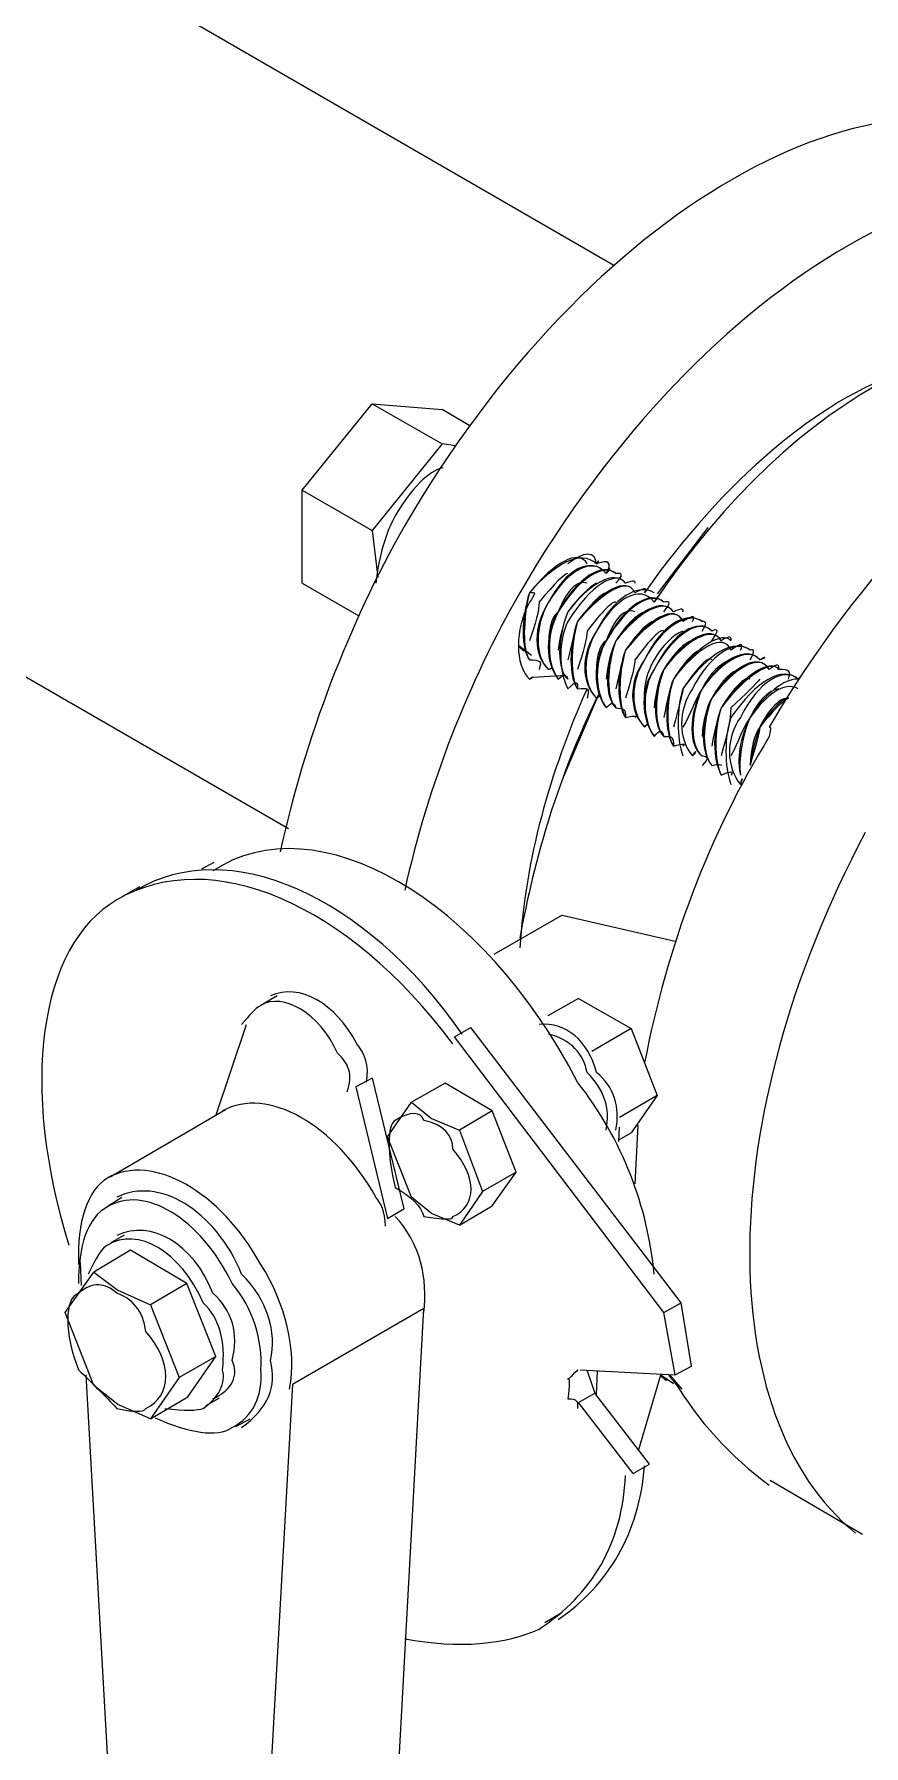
# Model space of a CAD drawing. Header units: inches. Extents: x 0.3 to 33.8, y 15.5 to 37.1.
# Drawn here: x 10.444 to 10.89, y 25.432 to 26.353 of the extents above; entities that cross this region are included whole.
import ezdxf

# ---------------------------------------------------------------- set-up
doc = ezdxf.new("R2010")
doc.units = ezdxf.units.IN
doc.header["$MEASUREMENT"] = 0

# ---------------------------------------------------------------- blocks, each defined once
blk = doc.blocks.new('60298_1')
at = {"transparency": 33554687}
for points in [[(10.75575, 26.22888), (10.08803, 26.61463)], [(10.58068, 25.92575), (9.85306, 26.34559)], [(10.58791, 26.10804), (10.62561, 26.15452)], [(10.62561, 26.15452), (10.66331, 26.13283)], [(10.62561, 26.15452), (10.66331, 26.15142)], [(10.67828, 26.14264), (10.66331, 26.15142)], [(10.66331, 26.13283), (10.62561, 26.08635)], [(10.67054, 26.13179), (10.66331, 26.13283)], [(10.58791, 26.10804), (10.62561, 26.08635)], [(10.58791, 26.05795), (10.58791, 26.10804)], [(10.62561, 26.08635), (10.62871, 26.06105)], [(10.80635, 26.0879), (10.77898, 26.05227)], [(10.74232, 26.07292), (10.74232, 26.07292)], [(10.74542, 26.07137), (10.74542, 26.07137)], [(10.75161, 26.06776), (10.75161, 26.06776)], [(10.58791, 26.05795), (10.61838, 26.04039)], [(10.75833, 26.06415), (10.75833, 26.06415)], [(10.76453, 26.06053), (10.76453, 26.06053)], [(10.77124, 26.0564), (10.77124, 26.0564)], [(10.77743, 26.05278), (10.77743, 26.05278)], [(10.78415, 26.04917), (10.78415, 26.04917)], [(10.70824, 26.04194), (10.70772, 26.03316)], [(10.79035, 26.04556), (10.79035, 26.04556)], [(10.79706, 26.04194), (10.79706, 26.04194)], [(10.80326, 26.03781), (10.80326, 26.03781)], [(10.80997, 26.03419), (10.80997, 26.03419)], [(10.81617, 26.03058), (10.81617, 26.03058)], [(10.70462, 26.02438), (10.71133, 26.01922)], [(10.70462, 26.02386), (10.70772, 26.02128)], [(10.70462, 26.02335), (10.70462, 26.02335)], [(10.70772, 26.02128), (10.70772, 26.02128)], [(10.82288, 26.02696), (10.82288, 26.02696)], [(10.82908, 26.02335), (10.82908, 26.02335)], [(10.71392, 26.01715), (10.71392, 26.01715)], [(10.72063, 26.01354), (10.72063, 26.01354)], [(10.83579, 26.01973), (10.83579, 26.01973)], [(10.84199, 26.0156), (10.84199, 26.0156)], [(10.84818, 26.01199), (10.84818, 26.01199)], [(10.71237, 26.00734), (10.72993, 26.00837)], [(10.72683, 26.00992), (10.72683, 26.00992)], [(10.73354, 26.00631), (10.73354, 26.00631)], [(10.73974, 26.00269), (10.73974, 26.00269)], [(10.8549, 26.00837), (10.8549, 26.00837)], [(10.74748, 25.99804), (10.72786, 25.95208)], [(10.74645, 25.99856), (10.74645, 25.99856)], [(10.75265, 25.99495), (10.75265, 25.99495)], [(10.75936, 25.99133), (10.75936, 25.99133)], [(10.76556, 25.98772), (10.76556, 25.98772)], [(10.77227, 25.9841), (10.77227, 25.9841)], [(10.77847, 25.97997), (10.77847, 25.97997)], [(10.78518, 25.97636), (10.78518, 25.97636)], [(10.79138, 25.97274), (10.79138, 25.97274)], [(10.79757, 25.96912), (10.79757, 25.96912)], [(10.80429, 25.96551), (10.80429, 25.96551)], [(10.81048, 25.96138), (10.81048, 25.96138)], [(10.8172, 25.95776), (10.8172, 25.95776)], [(10.82339, 25.95415), (10.82339, 25.95415)], [(10.5404, 25.90767), (10.53369, 25.90406)], [(10.49186, 25.8896), (10.50064, 25.89476)], [(10.72786, 25.87927), (10.6912, 25.8581)], [(10.72786, 25.87927), (10.7888, 25.86533)], [(10.57449, 25.83589), (10.56571, 25.83073)], [(10.73664, 25.83434), (10.72011, 25.82505)], [(10.73664, 25.83434), (10.76504, 25.81833)], [(10.54144, 25.77134), (10.55796, 25.8204)], [(10.67002, 25.81369), (10.6788, 25.81885)], [(10.79189, 25.67064), (10.6788, 25.81885)], [(10.76504, 25.81833), (10.74387, 25.80594)], [(10.76504, 25.81833), (10.77898, 25.78219)], [(10.7826, 25.66548), (10.67002, 25.81369)], [(10.62561, 25.79148), (10.61683, 25.78683)], [(10.62561, 25.79148), (10.64265, 25.72125)], [(10.61683, 25.78683), (10.63387, 25.71608)], [(10.66486, 25.7889), (10.64678, 25.77857)], [(10.69016, 25.77392), (10.66486, 25.7889)], [(10.77898, 25.78219), (10.75884, 25.77031)], [(10.77898, 25.78219), (10.76504, 25.76205)], [(10.5466, 25.77444), (10.48463, 25.73829)], [(10.63387, 25.75998), (10.64678, 25.77857)], [(10.64678, 25.77857), (10.65763, 25.76979)], [(10.69016, 25.77392), (10.6726, 25.7636)], [(10.70307, 25.74087), (10.69016, 25.77392)], [(10.65763, 25.76979), (10.6726, 25.7636)], [(10.6726, 25.7636), (10.685, 25.73055)], [(10.75833, 25.7574), (10.75884, 25.76514)], [(10.76866, 25.76618), (10.76711, 25.73468)], [(10.64678, 25.72745), (10.63387, 25.75998)], [(10.75833, 25.75843), (10.76504, 25.76205)], [(10.70307, 25.74087), (10.685, 25.73055)], [(10.69016, 25.7228), (10.70307, 25.74087)], [(10.4836, 25.7228), (10.49083, 25.72745)], [(10.65763, 25.71867), (10.64678, 25.72745)], [(10.685, 25.73055), (10.6726, 25.71247)], [(10.63387, 25.71608), (10.64265, 25.72125)], [(10.6726, 25.71247), (10.65763, 25.71867)], [(10.6726, 25.71247), (10.69016, 25.7228)], [(10.48515, 25.70317), (10.49238, 25.70731)], [(10.46707, 25.70163), (10.46707, 25.70163)], [(10.49548, 25.69905), (10.47585, 25.68717)], [(10.52594, 25.68097), (10.49548, 25.69905)], [(10.46914, 25.67994), (10.46862, 25.69233)], [(10.46036, 25.66548), (10.47585, 25.68717)], [(10.47585, 25.68717), (10.48876, 25.67736)], [(10.52594, 25.68097), (10.50632, 25.66961)], [(10.54144, 25.64172), (10.52594, 25.68097)], [(10.48876, 25.67736), (10.50632, 25.66961)], [(10.7826, 25.66548), (10.79189, 25.67064)], [(10.79757, 25.63656), (10.79189, 25.67064)], [(10.47585, 25.62623), (10.46036, 25.66548)], [(10.50632, 25.66961), (10.52181, 25.63036)], [(10.6535, 25.66754), (10.58275, 25.62675)], [(10.63284, 25.29056), (10.6535, 25.66754)], [(10.7888, 25.63191), (10.7826, 25.66548)], [(10.54144, 25.64172), (10.52181, 25.63036)], [(10.52646, 25.62004), (10.54144, 25.64172)], [(10.73767, 25.63449), (10.7888, 25.63191)], [(10.74129, 25.63398), (10.74542, 25.6221)], [(10.74645, 25.62107), (10.74697, 25.63398)], [(10.7888, 25.63191), (10.79757, 25.63656)], [(10.49083, 25.29056), (10.47172, 25.63191)], [(10.48876, 25.6159), (10.47585, 25.62623)], [(10.52181, 25.63036), (10.50632, 25.60816)], [(10.58275, 25.62675), (10.56158, 25.24977)], [(10.76917, 25.59163), (10.78105, 25.63191)], [(10.78105, 25.63191), (10.78776, 25.62726)], [(10.78105, 25.6314), (10.78415, 25.62881)], [(10.78105, 25.6314), (10.78105, 25.6314)], [(10.78415, 25.62881), (10.78415, 25.62881)], [(10.78518, 25.63191), (10.79035, 25.6252)], [(10.7857, 25.63191), (10.79241, 25.62416)], [(10.79035, 25.6252), (10.79035, 25.6252)], [(10.50632, 25.60816), (10.48876, 25.6159)], [(10.50632, 25.60816), (10.52646, 25.62004)], [(10.53627, 25.61539), (10.5435, 25.61952)], [(10.73664, 25.61694), (10.74542, 25.6221)], [(10.76607, 25.57872), (10.73664, 25.61694)], [(10.77485, 25.58389), (10.74542, 25.6221)], [(10.55228, 25.60403), (10.56003, 25.60816)], [(10.76607, 25.57872), (10.77485, 25.58389)], [(10.83992, 25.57511), (10.8895, 25.54619)], [(10.71856, 25.49868), (10.72734, 25.50384)]]:
    blk.add_lwpolyline(points, dxfattribs=at)
for points, knots in [([(10.99433, 26.29033), (10.89857, 26.34929), (10.74167, 26.2587), (10.64317, 26.08893), (10.61256, 26.03509), (10.58981, 25.97502), (10.57604, 25.91335)], [0, 0, 0, 0, 1, 1, 1, 2, 2, 2, 2]), ([(11.10277, 26.20771), (11.09132, 26.23121), (11.07584, 26.24694), (11.0563, 26.25418), (10.96052, 26.31352), (10.80362, 26.22294), (10.70514, 26.05278), (10.67725, 26.00407), (10.65564, 25.94932), (10.64317, 25.8927)], [0, 0, 0, 0, 1, 1, 1, 2, 2, 2, 3, 3, 3, 3]), ([(10.66382, 26.11992), (10.65588, 26.11856), (10.64664, 26.10866), (10.638, 26.0941), (10.63306, 26.08515), (10.62914, 26.07247), (10.62768, 26.05795)], [0, 0, 0, 0, 1, 1, 1, 2, 2, 2, 2]), ([(10.74129, 26.06828), (10.73705, 26.07676), (10.72304, 26.06866), (10.7103, 26.05278), (10.70576, 26.03873), (10.70576, 26.02256), (10.7103, 26.01663)], [0, 0, 0, 0, 1, 1, 1, 2, 2, 2, 2]), ([(10.74645, 26.06828), (10.7483, 26.07006), (10.74744, 26.07076), (10.74645, 26.06828), (10.73786, 26.07629), (10.72385, 26.0682), (10.7103, 26.05278), (10.70657, 26.03827), (10.70657, 26.02209), (10.7103, 26.01663), (10.71615, 26.01656), (10.71718, 26.01616), (10.71547, 26.01147)], [0, 0, 0, 0, 1, 1, 1, 2, 2, 2, 3, 3, 3, 4, 4, 4, 4]), ([(10.75161, 26.06311), (10.74349, 26.07304), (10.72948, 26.06495), (10.72063, 26.04762), (10.7122, 26.03502), (10.7122, 26.01884), (10.72063, 26.01147)], [0, 0, 0, 0, 1, 1, 1, 2, 2, 2, 2]), ([(10.75161, 26.06311), (10.75474, 26.06635), (10.75388, 26.06704), (10.75161, 26.06311), (10.74429, 26.07257), (10.73028, 26.06449), (10.72063, 26.04762), (10.713, 26.03455), (10.713, 26.01838), (10.72063, 26.01147), (10.72259, 26.01285), (10.72362, 26.01245), (10.72063, 26.01147)], [0, 0, 0, 0, 1, 1, 1, 2, 2, 2, 3, 3, 3, 4, 4, 4, 4]), ([(10.75161, 26.06311), (10.75504, 26.06864), (10.75296, 26.07117), (10.74645, 26.06828), (10.74568, 26.07537), (10.73957, 26.07502), (10.73096, 26.06828)], [0, 0, 0, 0, 1, 1, 1, 2, 2, 2, 2]), ([(10.73096, 26.06311), (10.72958, 26.06338), (10.72379, 26.05777), (10.71547, 26.04762), (10.71557, 26.04353), (10.71362, 26.03571), (10.7103, 26.02696)], [0, 0, 0, 0, 1, 1, 1, 2, 2, 2, 2]), ([(10.75678, 26.06311), (10.74993, 26.06932), (10.73592, 26.06123), (10.72579, 26.04246), (10.71864, 26.0313), (10.71864, 26.01513), (10.72579, 26.00631)], [0, 0, 0, 0, 1, 1, 1, 2, 2, 2, 2]), ([(10.74129, 26.05795), (10.73602, 26.05966), (10.73023, 26.05406), (10.72579, 26.04246), (10.72201, 26.03982), (10.72005, 26.032), (10.72063, 26.0218)], [0, 0, 0, 0, 1, 1, 1, 2, 2, 2, 2]), ([(10.75678, 26.05795), (10.76117, 26.06263), (10.76032, 26.06332), (10.75678, 26.06311), (10.75073, 26.06886), (10.73672, 26.06077), (10.72579, 26.04246), (10.71944, 26.03084), (10.71944, 26.01466), (10.72579, 26.00631), (10.72902, 26.00913), (10.73005, 26.00873), (10.73096, 26.00631)], [0, 0, 0, 0, 1, 1, 1, 2, 2, 2, 3, 3, 3, 4, 4, 4, 4]), ([(10.74645, 26.05795), (10.74246, 26.05594), (10.73667, 26.05034), (10.73096, 26.04246), (10.72844, 26.0361), (10.72649, 26.02828), (10.72579, 26.0218)], [0, 0, 0, 0, 1, 1, 1, 2, 2, 2, 2]), ([(10.76194, 26.05795), (10.75636, 26.06561), (10.74235, 26.05752), (10.73096, 26.04246), (10.72507, 26.02759), (10.72507, 26.01141), (10.73096, 26.00631)], [0, 0, 0, 0, 1, 1, 1, 2, 2, 2, 2]), ([(10.76711, 26.05795), (10.76761, 26.05892), (10.76675, 26.05961), (10.76194, 26.05795), (10.75717, 26.06514), (10.74316, 26.05705), (10.73096, 26.03729), (10.72588, 26.02712), (10.72588, 26.01094), (10.73096, 26.00114), (10.73546, 26.00541), (10.73649, 26.00502), (10.73612, 26.00114)], [0, 0, 0, 0, 1, 1, 1, 2, 2, 2, 3, 3, 3, 4, 4, 4, 4]), ([(10.7103, 26.05278), (10.71419, 26.0535), (10.71344, 26.05228), (10.7103, 26.04762), (10.70235, 26.03309), (10.70235, 26.01367), (10.7103, 26.00631), (10.71274, 26.00768), (10.71275, 26.00767), (10.7103, 26.00631)], [0, 0, 0, 0, 1, 1, 1, 2, 2, 2, 3, 3, 3, 3]), ([(10.75161, 26.05278), (10.74889, 26.05223), (10.7431, 26.04662), (10.73612, 26.03729), (10.73488, 26.03239), (10.73292, 26.02457), (10.73096, 26.01663)], [0, 0, 0, 0, 1, 1, 1, 2, 2, 2, 2]), ([(10.76711, 26.05278), (10.7628, 26.06189), (10.74879, 26.0538), (10.73612, 26.03729), (10.73151, 26.02387), (10.73151, 26.00769), (10.73612, 26.00114)], [0, 0, 0, 0, 1, 1, 1, 2, 2, 2, 2]), ([(10.77227, 26.05278), (10.77405, 26.0552), (10.77319, 26.05589), (10.76711, 26.05278), (10.7636, 26.06143), (10.74959, 26.05334), (10.73612, 26.03729), (10.73231, 26.0234), (10.73231, 26.00723), (10.73612, 26.00114), (10.7419, 26.00169), (10.74293, 26.0013), (10.74129, 25.99598)], [0, 0, 0, 0, 1, 1, 1, 2, 2, 2, 3, 3, 3, 4, 4, 4, 4]), ([(10.77743, 26.05278), (10.76923, 26.05817), (10.75523, 26.05008), (10.74645, 26.03213), (10.73795, 26.02016), (10.73795, 26.00398), (10.74645, 25.99598)], [0, 0, 0, 0, 1, 1, 1, 2, 2, 2, 2]), ([(10.77743, 26.04762), (10.78048, 26.05148), (10.77962, 26.05217), (10.77743, 26.04762), (10.77004, 26.05771), (10.75603, 26.04962), (10.74645, 26.03213), (10.73875, 26.01969), (10.73875, 26.00351), (10.74645, 25.99598), (10.74833, 25.99798), (10.74936, 25.99758), (10.74645, 25.99598)], [0, 0, 0, 0, 1, 1, 1, 2, 2, 2, 3, 3, 3, 4, 4, 4, 4]), ([(10.7826, 26.04762), (10.77567, 26.05445), (10.76166, 26.04637), (10.75161, 26.02696), (10.74438, 26.01644), (10.74438, 26.00026), (10.75161, 25.99081)], [0, 0, 0, 0, 1, 1, 1, 2, 2, 2, 2]), ([(10.7826, 26.04246), (10.78692, 26.04777), (10.78606, 26.04846), (10.7826, 26.04762), (10.77648, 26.05399), (10.76247, 26.0459), (10.75161, 26.02696), (10.74518, 26.01597), (10.74518, 25.9998), (10.75161, 25.99081), (10.75477, 25.99426), (10.7558, 25.99387), (10.75678, 25.99081)], [0, 0, 0, 0, 1, 1, 1, 2, 2, 2, 3, 3, 3, 4, 4, 4, 4]), ([(10.75678, 26.04762), (10.75533, 26.04851), (10.74954, 26.04291), (10.74129, 26.03213), (10.74132, 26.02867), (10.73936, 26.02085), (10.73612, 26.01147)], [0, 0, 0, 0, 1, 1, 1, 2, 2, 2, 2]), ([(10.76711, 26.04246), (10.76177, 26.04479), (10.75598, 26.03919), (10.75161, 26.02696), (10.74775, 26.02495), (10.7458, 26.01713), (10.74645, 26.00631)], [0, 0, 0, 0, 1, 1, 1, 2, 2, 2, 2]), ([(10.77227, 26.04246), (10.7682, 26.04108), (10.76241, 26.03548), (10.75678, 26.02696), (10.75419, 26.02123), (10.75223, 26.01342), (10.75161, 26.00631)], [0, 0, 0, 0, 1, 1, 1, 2, 2, 2, 2]), ([(10.78776, 26.04246), (10.78211, 26.05074), (10.7681, 26.04265), (10.75678, 26.02696), (10.75082, 26.01272), (10.75082, 25.99655), (10.75678, 25.99081)], [0, 0, 0, 0, 1, 1, 1, 2, 2, 2, 2]), ([(10.79293, 26.04246), (10.79335, 26.04405), (10.7925, 26.04474), (10.78776, 26.04246), (10.78291, 26.05028), (10.7689, 26.04219), (10.75678, 26.02696), (10.75162, 26.01226), (10.75162, 25.99608), (10.75678, 25.99081), (10.76121, 25.99054), (10.76224, 25.99015), (10.76194, 25.98565)], [0, 0, 0, 0, 1, 1, 1, 2, 2, 2, 3, 3, 3, 4, 4, 4, 4]), ([(10.79293, 26.03729), (10.78855, 26.04702), (10.77453, 26.03893), (10.76194, 26.0218), (10.75725, 26.009), (10.75725, 25.99283), (10.76194, 25.98565)], [0, 0, 0, 0, 1, 1, 1, 2, 2, 2, 2]), ([(10.79809, 26.03729), (10.79979, 26.04033), (10.79893, 26.04103), (10.79293, 26.03729), (10.78935, 26.04656), (10.77534, 26.03847), (10.76194, 26.0218), (10.75806, 26.00854), (10.75806, 25.99236), (10.76194, 25.98565), (10.76764, 25.98683), (10.76867, 25.98644), (10.76711, 25.98565)], [0, 0, 0, 0, 1, 1, 1, 2, 2, 2, 3, 3, 3, 4, 4, 4, 4]), ([(10.80326, 26.03729), (10.79498, 26.04331), (10.78097, 26.03522), (10.77227, 26.01663), (10.76369, 26.00529), (10.76369, 25.98911), (10.77227, 25.98049)], [0, 0, 0, 0, 1, 1, 1, 2, 2, 2, 2]), ([(10.80326, 26.03213), (10.80623, 26.03661), (10.80537, 26.03731), (10.80326, 26.03729), (10.79579, 26.04284), (10.78178, 26.03475), (10.77227, 26.01663), (10.76449, 26.00482), (10.76449, 25.98865), (10.77227, 25.98049), (10.77408, 25.98311), (10.77511, 25.98272), (10.77227, 25.98049)], [0, 0, 0, 0, 1, 1, 1, 2, 2, 2, 3, 3, 3, 4, 4, 4, 4]), ([(10.77743, 26.03729), (10.77464, 26.03736), (10.76885, 26.03176), (10.76194, 26.0218), (10.76063, 26.01752), (10.75867, 26.0097), (10.75678, 26.00114)], [0, 0, 0, 0, 1, 1, 1, 2, 2, 2, 2]), ([(10.7826, 26.03213), (10.78108, 26.03365), (10.77528, 26.02804), (10.76711, 26.01663), (10.76706, 26.0138), (10.76511, 26.00598), (10.76194, 25.99598)], [0, 0, 0, 0, 1, 1, 1, 2, 2, 2, 2]), ([(10.80842, 26.03213), (10.80142, 26.03959), (10.78741, 26.0315), (10.77743, 26.01147), (10.77013, 26.00157), (10.77013, 25.9854), (10.77743, 25.97532)], [0, 0, 0, 0, 1, 1, 1, 2, 2, 2, 2]), ([(10.79293, 26.03213), (10.78751, 26.02993), (10.78172, 26.02432), (10.77743, 26.01663), (10.7735, 26.01009), (10.77154, 26.00227), (10.77227, 25.99598)], [0, 0, 0, 0, 1, 1, 1, 2, 2, 2, 2]), ([(10.80842, 26.02696), (10.81266, 26.0329), (10.81181, 26.03359), (10.80842, 26.03213), (10.80222, 26.03913), (10.78821, 26.03104), (10.77743, 26.01147), (10.77093, 26.00111), (10.77093, 25.98493), (10.77743, 25.97532), (10.78052, 25.9794), (10.78154, 25.979), (10.7826, 25.97532)], [0, 0, 0, 0, 1, 1, 1, 2, 2, 2, 3, 3, 3, 4, 4, 4, 4]), ([(10.81358, 26.02696), (10.80785, 26.03588), (10.79385, 26.02779), (10.7826, 26.01147), (10.77656, 25.99786), (10.77656, 25.98168), (10.7826, 25.97532)], [0, 0, 0, 0, 1, 1, 1, 2, 2, 2, 2]), ([(10.81875, 26.02696), (10.8191, 26.02918), (10.81824, 26.02988), (10.81358, 26.02696), (10.80866, 26.03541), (10.79465, 26.02732), (10.7826, 26.01147), (10.77737, 25.99739), (10.77737, 25.98122), (10.7826, 25.97532), (10.78695, 25.97568), (10.78798, 25.97528), (10.78776, 25.97016)], [0, 0, 0, 0, 1, 1, 1, 2, 2, 2, 3, 3, 3, 4, 4, 4, 4]), ([(10.79809, 26.02696), (10.79395, 26.02621), (10.78816, 26.02061), (10.7826, 26.01147), (10.77994, 26.00637), (10.77798, 25.99855), (10.77743, 25.99081)], [0, 0, 0, 0, 1, 1, 1, 2, 2, 2, 2]), ([(10.80326, 26.0218), (10.80039, 26.0225), (10.79459, 26.01689), (10.78776, 26.00631), (10.78637, 26.00266), (10.78442, 25.99484), (10.7826, 25.98565)], [0, 0, 0, 0, 1, 1, 1, 2, 2, 2, 2]), ([(10.81875, 26.02696), (10.81429, 26.03216), (10.80028, 26.02407), (10.78776, 26.00631), (10.783, 25.99414), (10.783, 25.97796), (10.78776, 25.97016)], [0, 0, 0, 0, 1, 1, 1, 2, 2, 2, 2]), ([(10.82391, 26.0218), (10.82554, 26.02547), (10.82468, 26.02616), (10.81875, 26.0218), (10.8151, 26.03169), (10.80109, 26.02361), (10.78776, 26.00631), (10.7838, 25.99368), (10.7838, 25.9775), (10.78776, 25.97016), (10.79339, 25.97196), (10.79442, 25.97157), (10.79293, 25.97016)], [0, 0, 0, 0, 1, 1, 1, 2, 2, 2, 3, 3, 3, 4, 4, 4, 4]), ([(10.82908, 26.0218), (10.82073, 26.02845), (10.80672, 26.02036), (10.79293, 26.00114), (10.78944, 25.99042), (10.78944, 25.97425), (10.79293, 25.965)], [0, 0, 0, 0, 1, 1, 1, 2, 2, 2, 2]), ([(10.82908, 26.01663), (10.83197, 26.02175), (10.83112, 26.02245), (10.82908, 26.0218), (10.82153, 26.02798), (10.80752, 26.01989), (10.79809, 26.00114), (10.79024, 25.98996), (10.79024, 25.97378), (10.79809, 25.965), (10.79983, 25.96825), (10.80085, 25.96785), (10.79809, 25.965)], [0, 0, 0, 0, 1, 1, 1, 2, 2, 2, 3, 3, 3, 4, 4, 4, 4]), ([(10.80842, 26.01663), (10.80682, 26.01878), (10.80103, 26.01317), (10.79293, 26.00114), (10.79281, 25.99894), (10.79085, 25.99112), (10.78776, 25.98049)], [0, 0, 0, 0, 1, 1, 1, 2, 2, 2, 2]), ([(10.81875, 26.01663), (10.81326, 26.01507), (10.80747, 26.00946), (10.80326, 26.00114), (10.79925, 25.99522), (10.79729, 25.9874), (10.79293, 25.98049)], [0, 0, 0, 0, 1, 1, 1, 2, 2, 2, 2]), ([(10.83424, 26.01663), (10.82716, 26.02473), (10.81315, 26.01664), (10.80326, 26.00114), (10.79587, 25.98671), (10.79587, 25.97053), (10.80326, 25.965)], [0, 0, 0, 0, 1, 1, 1, 2, 2, 2, 2]), ([(10.83424, 26.01663), (10.83841, 26.01804), (10.83755, 26.01873), (10.83424, 26.01663), (10.82797, 26.02426), (10.81396, 26.01617), (10.80326, 26.00114), (10.79668, 25.98624), (10.79668, 25.97007), (10.80326, 25.965), (10.80626, 25.96453), (10.80729, 25.96413), (10.80326, 25.95983)], [0, 0, 0, 0, 1, 1, 1, 2, 2, 2, 3, 3, 3, 4, 4, 4, 4]), ([(10.82391, 26.01147), (10.8197, 26.01135), (10.8139, 26.00574), (10.80842, 25.99598), (10.80568, 25.99151), (10.80373, 25.98369), (10.80326, 25.97532)], [0, 0, 0, 0, 1, 1, 1, 2, 2, 2, 2]), ([(10.8394, 26.01147), (10.8336, 26.02101), (10.81959, 26.01293), (10.80842, 25.99598), (10.80231, 25.98299), (10.80231, 25.96682), (10.80842, 25.95983)], [0, 0, 0, 0, 1, 1, 1, 2, 2, 2, 2]), ([(10.84457, 26.01147), (10.84485, 26.01432), (10.84399, 26.01501), (10.8394, 26.01147), (10.83441, 26.02055), (10.8204, 26.01246), (10.80842, 25.99598), (10.80311, 25.98253), (10.80311, 25.96635), (10.80842, 25.95983), (10.8127, 25.96082), (10.81373, 25.96042), (10.81358, 25.95983)], [0, 0, 0, 0, 1, 1, 1, 2, 2, 2, 3, 3, 3, 4, 4, 4, 4]), ([(10.84457, 26.01147), (10.84004, 26.0173), (10.82603, 26.00921), (10.81358, 25.99081), (10.80875, 25.97928), (10.80875, 25.9631), (10.81358, 25.95466)], [0, 0, 0, 0, 1, 1, 1, 2, 2, 2, 2]), ([(10.84973, 26.00631), (10.85128, 26.0106), (10.85043, 26.0113), (10.84457, 26.01147), (10.84084, 26.01683), (10.82683, 26.00874), (10.81358, 25.99081), (10.80955, 25.97881), (10.80955, 25.96264), (10.81358, 25.95466), (10.81914, 25.9571), (10.82016, 25.9567), (10.81875, 25.95466)], [0, 0, 0, 0, 1, 1, 1, 2, 2, 2, 3, 3, 3, 4, 4, 4, 4]), ([(10.82908, 26.00631), (10.82613, 26.00763), (10.82034, 26.00203), (10.81358, 25.99081), (10.81212, 25.98779), (10.81016, 25.97997), (10.80842, 25.97016)], [0, 0, 0, 0, 1, 1, 1, 2, 2, 2, 2]), ([(10.83424, 26.00631), (10.83257, 26.00392), (10.82678, 25.99831), (10.81875, 25.99081), (10.81856, 25.98407), (10.8166, 25.97626), (10.81358, 25.965)], [0, 0, 0, 0, 1, 1, 1, 2, 2, 2, 2]), ([(10.8549, 26.00631), (10.84647, 26.01358), (10.83246, 26.00549), (10.81875, 25.98565), (10.81518, 25.97556), (10.81518, 25.95938), (10.81875, 25.9495)], [0, 0, 0, 0, 1, 1, 1, 2, 2, 2, 2]), ([(10.8549, 26.00631), (10.85653, 26.00775), (10.85623, 26.00794), (10.8549, 26.00631), (10.84728, 26.01311), (10.83327, 26.00503), (10.82391, 25.98565), (10.81599, 25.97509), (10.81599, 25.95892), (10.82391, 25.9495), (10.82491, 25.95377), (10.8252, 25.95362), (10.82391, 25.9495)], [0, 0, 0, 0, 1, 1, 1, 2, 2, 2, 3, 3, 3, 4, 4, 4, 4]), ([(10.8549, 26.00631), (10.8475, 26.0065), (10.83707, 25.9986), (10.82908, 25.98565), (10.82349, 25.97508), (10.82184, 25.96216), (10.82391, 25.95466)], [0, 0, 0, 0, 1, 1, 1, 2, 2, 2, 2]), ([(10.8549, 26.00114), (10.84736, 26.00533), (10.83755, 25.99758), (10.82908, 25.98565), (10.82462, 25.97517), (10.82278, 25.96286), (10.82391, 25.95466)], [0, 0, 0, 0, 1, 1, 1, 2, 2, 2, 2]), ([(10.84457, 26.00114), (10.839, 26.0002), (10.83321, 25.9946), (10.82908, 25.98565), (10.82499, 25.98036), (10.82304, 25.97254), (10.81875, 25.965)], [0, 0, 0, 0, 1, 1, 1, 2, 2, 2, 2]), ([(10.84973, 25.99598), (10.84544, 25.99649), (10.83965, 25.99088), (10.83424, 25.98049), (10.83143, 25.97664), (10.82947, 25.96882), (10.82908, 25.95983)], [0, 0, 0, 0, 1, 1, 1, 2, 2, 2, 2]), ([(10.84973, 25.99598), (10.84546, 25.99377), (10.84096, 25.98862), (10.83424, 25.98049), (10.83408, 25.9767), (10.83187, 25.97029), (10.82908, 25.95983)], [0, 0, 0, 0, 1, 1, 1, 2, 2, 2, 2]), ([(10.84973, 25.99598), (10.84586, 25.99558), (10.84062, 25.98988), (10.83424, 25.98049), (10.83281, 25.97636), (10.83051, 25.96904), (10.82908, 25.95983)], [0, 0, 0, 0, 1, 1, 1, 2, 2, 2, 2]), ([(10.8394, 25.98049), (10.84036, 25.98072), (10.84016, 25.98038), (10.8394, 25.97532), (10.80703, 25.923), (10.78404, 25.86174), (10.77227, 25.79974)], [0, 0, 0, 0, 1, 1, 1, 2, 2, 2, 2]), ([(10.77743, 25.68613), (10.77404, 25.72188), (10.76049, 25.75863), (10.73612, 25.78942), (10.6852, 25.88844), (10.59554, 25.94009), (10.53989, 25.90303)], [0, 0, 0, 0, 1, 1, 1, 2, 2, 2, 2]), ([(10.66899, 25.81007), (10.61227, 25.88587), (10.53912, 25.91699), (10.48825, 25.88753), (10.44586, 25.8629), (10.43588, 25.78651), (10.46243, 25.70163)], [0, 0, 0, 0, 1, 1, 1, 2, 2, 2, 2]), ([(10.62251, 25.78942), (10.62435, 25.79833), (10.62171, 25.80484), (10.61735, 25.81007), (10.60611, 25.83175), (10.58662, 25.84297), (10.57087, 25.83589)], [0, 0, 0, 0, 1, 1, 1, 2, 2, 2, 2]), ([(10.61218, 25.78425), (10.6155, 25.79319), (10.61286, 25.79971), (10.60702, 25.80491), (10.59726, 25.82662), (10.57777, 25.83784), (10.56571, 25.83073), (10.56229, 25.82886), (10.55969, 25.82538), (10.55538, 25.8204)], [0, 0, 0, 0, 1, 1, 1, 2, 2, 2, 3, 3, 3, 3]), ([(10.75678, 25.7636), (10.7593, 25.77558), (10.75583, 25.78716), (10.74645, 25.79458), (10.7417, 25.81153), (10.7302, 25.82195), (10.71547, 25.8204)], [0, 0, 0, 0, 1, 1, 1, 2, 2, 2, 2]), ([(10.75161, 25.7636), (10.7539, 25.77546), (10.75054, 25.78568), (10.74129, 25.79458), (10.73963, 25.80448), (10.73246, 25.81246), (10.72063, 25.81524)], [0, 0, 0, 0, 1, 1, 1, 2, 2, 2, 2]), ([(10.63284, 25.71196), (10.63245, 25.72014), (10.63048, 25.72392), (10.62768, 25.72745), (10.6058, 25.76648), (10.56938, 25.78746), (10.54505, 25.77392)], [0, 0, 0, 0, 1, 1, 1, 2, 2, 2, 2]), ([(10.6535, 25.76876), (10.65198, 25.77345), (10.64635, 25.77401), (10.638, 25.76876), (10.6336, 25.76662), (10.63365, 25.75045), (10.638, 25.73261), (10.64648, 25.72833), (10.6521, 25.72241), (10.6535, 25.71712)], [0, 0, 0, 0, 1, 1, 1, 2, 2, 2, 3, 3, 3, 3]), ([(10.6535, 25.71712), (10.66384, 25.71563), (10.66947, 25.71507), (10.66899, 25.71712), (10.68222, 25.72247), (10.68217, 25.73864), (10.66899, 25.75327), (10.66934, 25.76075), (10.66372, 25.76668), (10.6535, 25.76876)], [0, 0, 0, 0, 1, 1, 1, 2, 2, 2, 3, 3, 3, 3]), ([(10.5812, 25.62416), (10.58517, 25.64585), (10.57906, 25.66984), (10.56571, 25.6913), (10.54385, 25.73054), (10.50743, 25.75152), (10.48308, 25.73777), (10.47249, 25.73126), (10.4665, 25.71431), (10.46759, 25.6913)], [0, 0, 0, 0, 1, 1, 1, 2, 2, 2, 3, 3, 3, 3]), ([(10.56571, 25.63449), (10.56678, 25.6505), (10.56161, 25.66777), (10.55022, 25.68097), (10.53336, 25.71647), (10.50254, 25.73422), (10.48308, 25.72228), (10.47232, 25.71669), (10.46734, 25.70094), (10.46759, 25.68097)], [0, 0, 0, 0, 1, 1, 1, 2, 2, 2, 3, 3, 3, 3]), ([(10.57087, 25.63966), (10.5745, 25.65497), (10.56933, 25.67224), (10.55538, 25.68613), (10.54108, 25.72095), (10.51026, 25.7387), (10.48825, 25.72745)], [0, 0, 0, 0, 1, 1, 1, 2, 2, 2, 2]), ([(10.55022, 25.63966), (10.55405, 25.65395), (10.55023, 25.6667), (10.53989, 25.67581), (10.52938, 25.70265), (10.50663, 25.71576), (10.48825, 25.70679)], [0, 0, 0, 0, 1, 1, 1, 2, 2, 2, 2]), ([(10.54505, 25.63449), (10.54697, 25.64984), (10.54315, 25.66259), (10.53472, 25.67064), (10.5223, 25.69854), (10.49955, 25.71165), (10.48308, 25.70163), (10.48041, 25.70055), (10.47697, 25.69491), (10.47275, 25.68613)], [0, 0, 0, 0, 1, 1, 1, 2, 2, 2, 3, 3, 3, 3]), ([(10.48825, 25.67581), (10.48182, 25.68144), (10.47506, 25.68211), (10.46759, 25.67581), (10.45976, 25.67324), (10.45982, 25.65384), (10.46759, 25.63449), (10.47521, 25.6273), (10.48196, 25.62019), (10.48825, 25.61384)], [0, 0, 0, 0, 1, 1, 1, 2, 2, 2, 3, 3, 3, 3]), ([(10.48825, 25.61384), (10.49605, 25.61205), (10.5028, 25.61139), (10.50374, 25.61384), (10.5181, 25.62026), (10.51805, 25.63966), (10.50374, 25.65515), (10.50265, 25.6662), (10.4959, 25.67331), (10.48825, 25.67581)], [0, 0, 0, 0, 1, 1, 1, 2, 2, 2, 3, 3, 3, 3]), ([(10.5089, 25.60867), (10.52695, 25.60074), (10.54201, 25.59795), (10.55022, 25.60351), (10.56176, 25.60941), (10.56684, 25.62072), (10.56571, 25.63449)], [0, 0, 0, 0, 1, 1, 1, 2, 2, 2, 2]), ([(10.51407, 25.61384), (10.52487, 25.61245), (10.53143, 25.61266), (10.53472, 25.61384), (10.54326, 25.61951), (10.54701, 25.62786), (10.54505, 25.63449)], [0, 0, 0, 0, 1, 1, 1, 2, 2, 2, 2]), ([(10.73612, 25.63449), (10.73702, 25.6347), (10.73614, 25.6345), (10.73096, 25.62933), (10.73195, 25.63207), (10.73197, 25.6256), (10.73096, 25.619), (10.73589, 25.61884), (10.73639, 25.61809), (10.73612, 25.61384)], [0, 0, 0, 0, 1, 1, 1, 2, 2, 2, 3, 3, 3, 3]), ([(10.64317, 25.4899), (10.67222, 25.48429), (10.69794, 25.48688), (10.71547, 25.49506), (10.74388, 25.51353), (10.76055, 25.54148), (10.76194, 25.57769)], [0, 0, 0, 0, 1, 1, 1, 2, 2, 2, 2])]:
    blk.add_open_spline(points, degree=3, knots=knots, dxfattribs=at)
for points in [[(11.1854, 26.18189), (11.09387, 26.23812), (10.93742, 26.14809), (10.8394, 25.98049)], [(11.02015, 26.17156), (10.95857, 26.21399), (10.8535, 26.16111), (10.77743, 26.04762)], [(10.9117, 26.17156), (10.86663, 26.15712), (10.81498, 26.11344), (10.77227, 26.05278)], [(10.74129, 26.00114), (10.72121, 25.95603), (10.70798, 25.90903), (10.70514, 25.86171)], [(10.74645, 25.99598), (10.72638, 25.95496), (10.71275, 25.90991), (10.70514, 25.86688)], [(10.89105, 25.92368), (10.80931, 25.77014), (10.80869, 25.60923), (10.88588, 25.5467)], [(10.67415, 25.81524), (10.62112, 25.891), (10.54797, 25.92213), (10.49857, 25.8927)], [(10.6535, 25.66548), (10.65557, 25.68355), (10.65176, 25.70274), (10.638, 25.71712)], [(10.53989, 25.619), (10.55034, 25.62362), (10.55409, 25.63197), (10.55022, 25.63966)], [(10.55538, 25.60351), (10.56948, 25.61389), (10.57456, 25.62519), (10.57087, 25.63966)], [(10.78776, 25.62933), (10.80109, 25.60697), (10.81846, 25.5878), (10.8394, 25.57253)], [(10.72579, 25.50023), (10.75273, 25.51867), (10.7694, 25.54661), (10.77227, 25.58285)]]:
    blk.add_open_spline(points, degree=3, dxfattribs=at)

msp = doc.modelspace()

# ---------------------------------------------------------------- block references
msp.add_blockref('60298_1', (0, 0))

doc.saveas('drawing.dxf')
